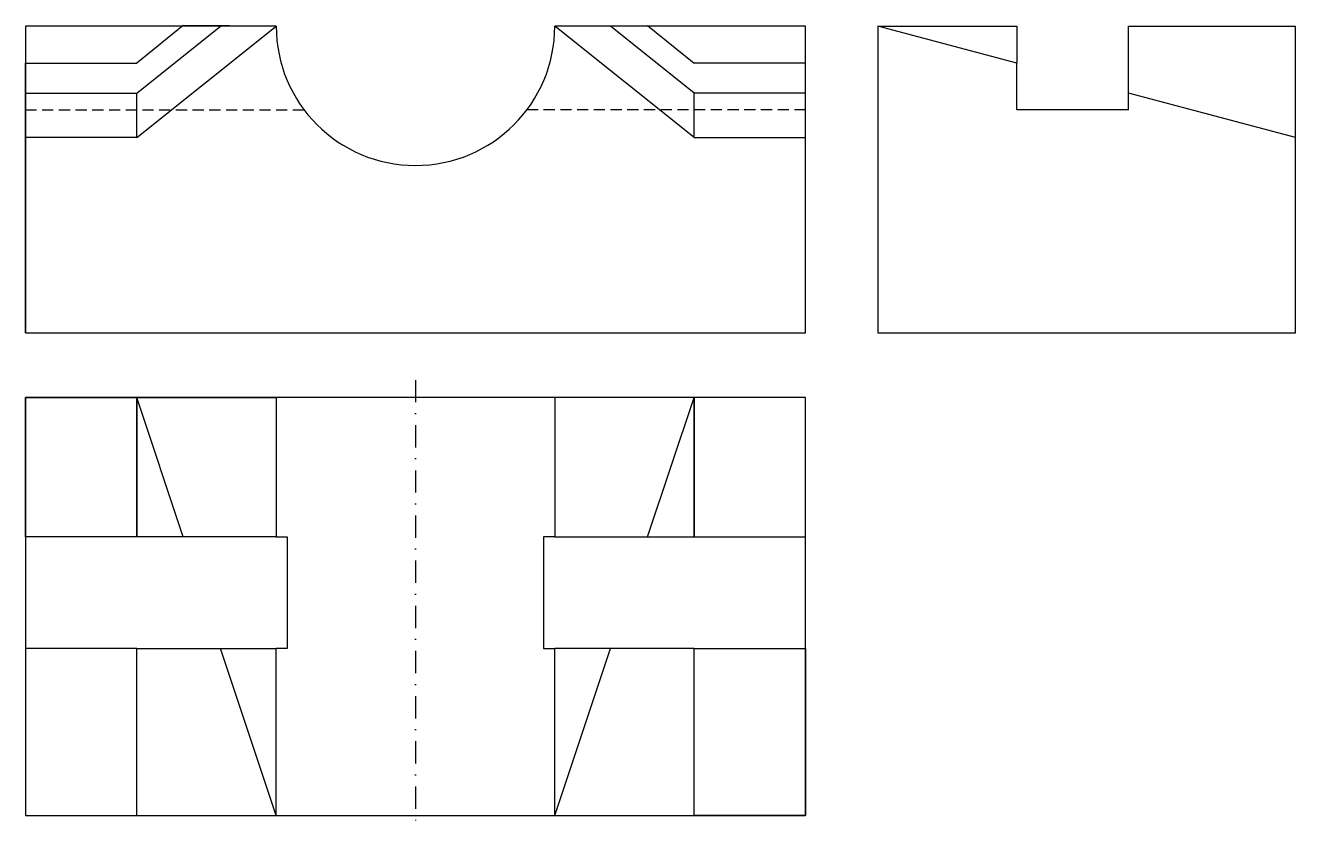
# Model space of a CAD drawing. Header units: inches. Extents: x 69 to 297, y 44 to 188.
import ezdxf

# ---------------------------------------------------------------- set-up
doc = ezdxf.new("R2010")
doc.units = ezdxf.units.IN
doc.header["$LTSCALE"] = 8
doc.header["$MEASUREMENT"] = 0
doc.linetypes.add('DASHDOT', pattern=[1, 0.5, -0.25, 0, -0.25])
doc.linetypes.add('DASHED2', pattern=[0.375, 0.25, -0.125])

msp = doc.modelspace()

# ---------------------------------------------------------------- linework, layer by layer
for p, q in [((97.02, 188.07), (88.69, 181.29)), ((88.69, 167.95), (113.69, 187.95)), ((88.69, 175.95), (103.69, 187.95)), ((113.69, 187.95), (97.02, 188.07)), ((113.69, 187.95), (103.69, 187.95)), ((188.69, 167.95), (163.69, 187.95)), ((188.68, 175.95), (173.69, 187.95)), ((180.35, 188.07), (188.69, 181.29)), ((246.63, 181.29), (221.63, 187.95)), ((221.63, 187.95), (246.63, 187.95)), ((246.63, 187.95), (246.63, 181.29)), ((266.63, 175.95), (266.63, 187.95)), ((266.63, 187.95), (296.63, 187.95)), ((296.63, 167.95), (296.63, 187.95)), ((68.69, 132.95), (68.69, 181.29)), ((68.69, 181.29), (88.69, 181.29)), ((208.69, 181.29), (188.69, 181.29)), ((246.63, 172.95), (246.63, 181.29)), ((68.69, 175.95), (88.69, 175.95)), ((88.69, 167.95), (88.69, 175.95)), ((208.68, 175.95), (188.68, 175.95)), ((188.69, 167.95), (188.69, 175.95)), ((296.63, 167.95), (266.63, 175.95)), ((266.63, 172.95), (266.63, 175.95)), ((266.63, 172.95), (246.63, 172.95)), ((88.69, 167.95), (68.69, 167.95)), ((188.69, 167.95), (208.69, 167.95)), ((296.63, 132.95), (296.63, 167.95)), ((97.02, 96.34), (88.69, 121.34)), ((180.35, 96.34), (188.69, 121.34)), ((113.69, 96.34), (115.69, 96.34)), ((115.69, 96.34), (115.69, 76.34)), ((163.69, 96.34), (161.69, 96.34)), ((161.69, 96.34), (161.69, 76.34)), ((88.69, 76.34), (113.69, 76.34)), ((113.69, 46.34), (103.69, 76.34)), ((113.69, 46.34), (113.69, 76.34)), ((115.69, 76.34), (113.69, 76.34)), ((161.69, 76.34), (163.69, 76.34)), ((163.69, 46.34), (173.69, 76.34)), ((163.69, 46.34), (163.69, 76.34)), ((188.69, 76.34), (163.69, 76.34)), ((88.69, 46.34), (113.69, 46.34))]:
    msp.add_line(p, q)
at = {"linetype": 'DASHED2'}
for p, q in [((68.69, 172.95), (118.69, 172.95)), ((208.69, 172.95), (158.69, 172.95))]:
    msp.add_line(p, q, dxfattribs=at)
at = {"linetype": 'DASHDOT'}
msp.add_line((138.69, 124.47), (138.69, 43.66), dxfattribs=at)
for points in [[(113.69, 187.95), (68.69, 187.95), (68.69, 132.95), (208.69, 132.95), (208.69, 187.95), (163.69, 187.95)], [(221.63, 187.95), (221.63, 132.95), (296.63, 132.95), (296.63, 167.95)]]:
    msp.add_lwpolyline(points)
for points in [[(208.69, 121.34), (68.69, 121.34), (68.69, 46.34), (208.69, 46.34)], [(68.69, 121.34), (88.69, 121.34), (88.69, 96.34), (68.69, 96.34)], [(88.69, 121.34), (113.69, 121.34), (113.69, 96.34), (88.69, 96.34)], [(188.69, 121.34), (163.69, 121.34), (163.69, 96.34), (188.69, 96.34)], [(208.69, 121.34), (188.69, 121.34), (188.69, 96.34), (208.69, 96.34)], [(68.69, 46.34), (88.69, 46.34), (88.69, 76.34), (68.69, 76.34)], [(208.69, 46.34), (188.69, 46.34), (188.69, 76.34), (208.69, 76.34)]]:
    msp.add_lwpolyline(points, close=True)
msp.add_arc((138.69, 187.95), 25, 180, 0)

doc.saveas('drawing.dxf')
